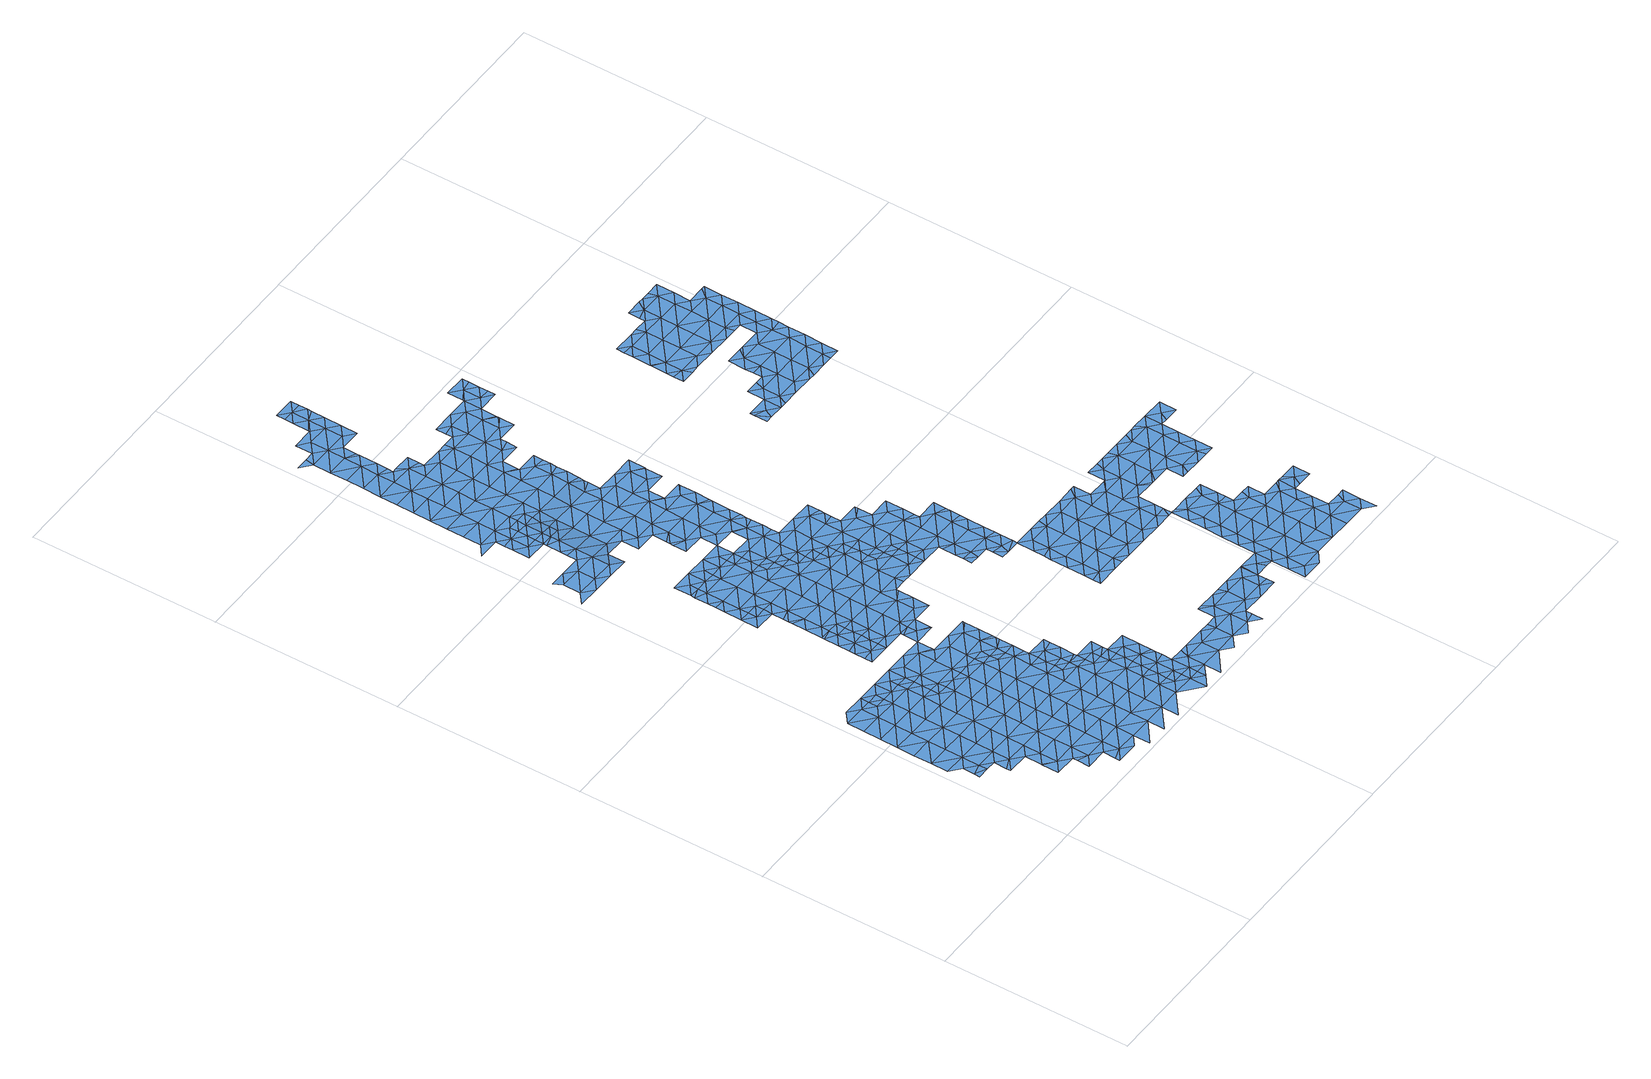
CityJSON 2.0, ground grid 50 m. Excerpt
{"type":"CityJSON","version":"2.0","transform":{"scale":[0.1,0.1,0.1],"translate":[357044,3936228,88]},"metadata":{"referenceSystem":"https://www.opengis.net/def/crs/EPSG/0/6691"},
"CityObjects":{
"waterbody1":{"type":"WaterBody","attributes":{"name":"9","class":"1140","function":"1","WaterBodyRiverFloodingRiskAttribute.description":"5","WaterBodyRiverFloodingRiskAttribute.rankOrg":"2","WaterBodyRiverFloodingRiskAttribute.adminType":"2","WaterBodyRiverFloodingRiskAttribute.scale":"L1"},"geometry":[{"type":"MultiSurface","lod":"1","boundaries":[[[0,1,2]],[[3,4,5]],[[3,1,6]],[[7,5,4]],[[1,0,6]],[[8,9,7]],[[4,3,6]],[[0,10,6]],[[11,8,7]],[[7,4,11]],[[12,9,8]],[[13,14,15]],[[8,16,12]],[[10,13,15]],[[4,6,17]],[[6,10,17]],[[18,19,20]],[[14,21,15]],[[17,10,15]],[[20,12,22]],[[23,24,25]],[[26,4,17]],[[12,16,22]],[[19,18,27]],[[25,24,28]],[[11,4,29]],[[30,24,23]],[[29,4,26]],[[21,31,15]],[[32,16,8]],[[18,20,22]],[[8,11,32]],[[21,28,33]],[[18,34,27]],[[28,24,33]],[[32,11,29]],[[17,15,35]],[[31,21,33]],[[36,27,34]],[[32,37,16]],[[16,38,22]],[[39,40,41]],[[35,15,31]],[[30,42,24]],[[37,38,16]],[[26,17,43]],[[44,39,41]],[[30,40,39]],[[45,34,18]],[[43,17,35]],[[39,42,30]],[[46,36,34]],[[33,24,47]],[[29,26,48]],[[49,45,18]],[[18,22,49]],[[45,50,34]],[[47,24,42]],[[48,26,43]],[[32,29,48]],[[50,46,34]],[[22,38,49]],[[31,33,51]],[[51,33,47]],[[35,31,51]],[[52,53,32]],[[54,55,56]],[[32,48,52]],[[44,54,56]],[[37,32,53]],[[57,45,49]],[[42,39,58]],[[39,44,58]],[[53,59,37]],[[55,60,56]],[[58,44,56]],[[35,51,61]],[[43,35,62]],[[38,37,59]],[[49,63,57]],[[62,35,61]],[[48,43,62]],[[47,64,51]],[[42,58,65]],[[47,42,64]],[[49,38,66]],[[42,65,64]],[[49,66,63]],[[67,56,60]],[[38,59,66]],[[48,62,68]],[[52,48,69]],[[70,59,53]],[[48,68,69]],[[58,56,71]],[[51,64,72]],[[61,51,73]],[[74,70,53]],[[53,52,74]],[[75,63,66]],[[71,56,67]],[[76,77,59]],[[59,77,66]],[[51,72,73]],[[59,70,76]],[[52,69,74]],[[65,58,78]],[[62,61,79]],[[80,75,66]],[[58,71,78]],[[61,73,79]],[[66,77,80]],[[64,65,81]],[[68,62,82]],[[83,70,74]],[[75,80,84]],[[67,85,71]],[[65,78,81]],[[62,79,82]],[[67,86,85]],[[72,64,87]],[[69,68,88]],[[89,83,74]],[[64,81,87]],[[68,82,88]],[[73,72,90]],[[74,69,91]],[[74,91,89]],[[78,92,81]],[[72,87,90]],[[71,85,93]],[[69,88,91]],[[78,71,92]],[[79,73,94]],[[71,93,92]],[[73,90,94]],[[95,96,85]],[[82,79,97]],[[98,89,91]],[[85,96,93]],[[87,99,90]],[[79,94,97]],[[81,92,100]],[[87,81,99]],[[88,82,101]],[[102,98,91]],[[81,100,99]],[[82,97,101]],[[96,103,93]],[[91,88,104]],[[91,104,102]],[[94,105,97]],[[88,101,104]],[[92,93,106]],[[90,99,107]],[[94,90,105]],[[93,103,106]],[[90,107,105]],[[108,109,96]],[[100,92,110]],[[111,102,104]],[[101,112,104]],[[92,106,110]],[[96,113,103]],[[99,100,114]],[[115,111,104]],[[97,105,116]],[[101,97,117]],[[107,118,105]],[[101,117,112]],[[100,110,114]],[[104,112,115]],[[97,116,117]],[[103,119,106]],[[107,99,120]],[[111,115,121]],[[122,123,105]],[[105,123,116]],[[107,120,118]],[[96,109,113]],[[105,118,122]],[[99,114,120]],[[106,124,110]],[[125,112,117]],[[126,127,116]],[[103,113,119]],[[116,123,126]],[[110,124,114]],[[117,116,127]],[[128,118,120]],[[129,125,117]],[[109,130,113]],[[131,129,117]],[[131,117,127]],[[106,119,124]],[[120,114,132]],[[133,128,120]],[[134,135,113]],[[113,135,119]],[[109,136,130]],[[113,130,134]],[[133,120,132]],[[109,137,136]],[[132,114,138]],[[114,124,138]],[[135,139,119]],[[128,133,140]],[[139,141,119]],[[119,141,124]],[[142,130,136]],[[143,132,138]],[[137,144,136]],[[145,146,124]],[[124,141,145]],[[138,124,146]],[[147,142,136]],[[138,148,143]],[[149,147,136]],[[149,136,144]],[[150,148,138]],[[150,138,146]]]}]},
"waterbody2":{"type":"WaterBody","attributes":{"name":"9","class":"1140","function":"1","WaterBodyRiverFloodingRiskAttribute.description":"5","WaterBodyRiverFloodingRiskAttribute.rankOrg":"1","WaterBodyRiverFloodingRiskAttribute.adminType":"2","WaterBodyRiverFloodingRiskAttribute.scale":"L1"},"geometry":[{"type":"MultiSurface","lod":"1","boundaries":[[[151,152,153]],[[152,154,153]],[[155,156,153]],[[157,156,158]],[[155,153,154]],[[158,156,155]],[[152,159,154]],[[160,158,155]],[[161,155,154]],[[162,163,164]],[[154,159,165]],[[161,160,155]],[[166,167,168]],[[161,154,165]],[[169,170,166]],[[171,172,164]],[[159,173,165]],[[167,174,168]],[[175,164,163]],[[169,166,168]],[[163,170,169]],[[160,176,177]],[[175,171,164]],[[175,163,169]],[[165,178,161]],[[160,161,176]],[[179,177,176]],[[180,165,173]],[[181,168,174]],[[182,183,179]],[[184,172,171]],[[169,168,185]],[[185,168,181]],[[165,180,178]],[[182,179,176]],[[185,186,169]],[[183,187,174]],[[188,176,161]],[[186,189,169]],[[169,189,175]],[[190,184,191]],[[187,183,182]],[[184,171,191]],[[192,182,176]],[[161,178,188]],[[189,193,175]],[[175,194,171]],[[190,191,195]],[[196,190,197]],[[187,182,198]],[[197,190,195]],[[178,199,188]],[[176,188,192]],[[200,193,189]],[[201,196,202]],[[182,203,198]],[[194,175,193]],[[191,171,194]],[[203,182,192]],[[202,196,197]],[[204,201,202]],[[205,195,191]],[[194,206,191]],[[199,207,188]],[[200,208,193]],[[209,210,199]],[[211,197,195]],[[212,198,213]],[[214,210,209]],[[204,202,215]],[[216,204,217]],[[198,203,213]],[[218,212,213]],[[192,188,207]],[[210,207,199]],[[205,191,206]],[[219,203,192]],[[217,204,215]],[[193,220,194]],[[221,208,222]],[[197,211,202]],[[220,193,208]],[[221,218,213]],[[222,218,221]],[[223,216,224]],[[225,219,192]],[[226,227,228]],[[229,230,226]],[[231,232,233]],[[224,216,217]],[[234,235,236]],[[237,223,224]],[[194,238,206]],[[192,207,225]],[[195,205,211]],[[234,239,235]],[[240,241,230]],[[220,208,221]],[[226,228,229]],[[236,242,243]],[[244,217,215]],[[214,245,210]],[[235,242,236]],[[246,207,210]],[[232,247,233]],[[243,242,214]],[[248,249,202]],[[213,250,221]],[[239,251,235]],[[240,230,229]],[[238,194,220]],[[252,205,206]],[[248,202,211]],[[213,203,250]],[[253,241,240]],[[228,254,229]],[[249,244,215]],[[215,202,249]],[[245,246,210]],[[237,224,255]],[[232,237,256]],[[257,224,217]],[[203,219,250]],[[258,217,244]],[[240,259,253]],[[260,206,238]],[[256,237,255]],[[205,252,211]],[[257,217,258]],[[214,242,245]],[[247,232,256]],[[225,207,246]],[[261,254,262]],[[263,242,235]],[[264,229,254]],[[229,265,240]],[[266,219,225]],[[262,267,261]],[[244,249,268]],[[269,235,251]],[[206,260,252]],[[261,267,270]],[[271,224,257]],[[272,248,211]],[[251,273,274]],[[221,250,275]],[[220,221,276]],[[277,278,247]],[[255,224,271]],[[264,265,229]],[[269,263,235]],[[279,256,255]],[[276,221,275]],[[265,259,240]],[[277,247,256]],[[238,220,276]],[[280,225,246]],[[264,254,261]],[[281,255,271]],[[269,251,274]],[[282,268,249]],[[249,248,283]],[[270,284,261]],[[274,273,285]],[[279,255,281]],[[211,252,286]],[[245,242,263]],[[283,287,249]],[[266,225,280]],[[250,219,266]],[[288,289,238]],[[290,246,245]],[[272,211,286]],[[250,291,275]],[[279,292,256]],[[238,276,288]],[[283,248,272]],[[260,238,289]],[[284,293,261]],[[249,287,282]],[[285,294,274]],[[295,296,297]],[[265,298,259]],[[296,284,299]],[[256,300,277]],[[274,294,269]],[[301,245,263]],[[278,277,302]],[[289,303,260]],[[299,297,296]],[[304,250,266]],[[305,298,285]],[[305,259,298]],[[264,306,265]],[[252,260,303]],[[252,307,286]],[[296,293,284]],[[290,245,301]],[[280,246,290]],[[298,294,285]],[[264,261,308]],[[303,307,252]],[[309,266,280]],[[310,283,272]],[[250,304,291]],[[294,311,269]],[[269,312,263]],[[313,314,315]],[[300,256,292]],[[316,317,265]],[[295,318,296]],[[276,275,319]],[[265,317,298]],[[264,308,306]],[[316,265,306]],[[312,301,263]],[[302,277,300]],[[261,293,308]],[[279,320,292]],[[321,309,280]],[[314,322,323]],[[319,275,291]],[[288,276,319]],[[321,280,290]],[[304,266,324]],[[317,325,298]],[[289,288,326]],[[327,328,302]],[[329,290,301]],[[298,330,294]],[[314,313,322]],[[325,330,298]],[[331,310,272]],[[318,332,296]],[[272,286,331]],[[322,333,323]],[[312,269,311]],[[296,332,293]],[[328,327,334]],[[335,289,326]],[[336,333,318]],[[327,302,300]],[[336,323,333]],[[337,329,301]],[[304,324,338]],[[291,304,339]],[[340,289,335]],[[324,266,309]],[[341,311,294]],[[303,289,340]],[[313,342,322]],[[286,307,331]],[[326,288,343]],[[344,321,290]],[[304,338,339]],[[288,319,343]],[[345,306,308]],[[346,294,330]],[[300,292,347]],[[348,290,329]],[[327,349,334]],[[333,332,318]],[[350,351,352]],[[292,320,347]],[[353,354,291]],[[355,308,293]],[[291,354,319]],[[353,291,339]],[[352,356,350]],[[344,290,348]],[[337,301,312]],[[357,334,349]],[[294,346,341]],[[358,312,311]],[[359,357,349]],[[341,358,311]],[[350,360,351]],[[354,361,319]],[[362,310,331]],[[327,300,363]],[[300,347,363]],[[361,364,319]],[[365,322,342]],[[322,366,333]],[[367,351,360]],[[293,332,368]],[[363,369,327]],[[350,356,370]],[[371,372,373]],[[303,340,374]],[[342,367,360]],[[343,319,364]],[[327,375,349]],[[376,321,344]],[[369,375,327]],[[321,377,309]],[[365,366,322]],[[324,309,378]],[[355,293,368]],[[379,380,312]],[[308,355,345]],[[307,303,381]],[[312,380,337]],[[379,312,358]],[[326,343,382]],[[333,366,332]],[[373,383,384]],[[372,383,373]],[[376,377,321]],[[385,382,343]],[[385,343,364]],[[365,342,360]],[[359,349,386]],[[381,303,374]],[[331,307,381]],[[362,331,387]],[[329,337,388]],[[389,349,375]],[[380,390,337]],[[391,387,331]],[[384,392,393]],[[340,394,374]],[[368,332,395]],[[390,388,337]],[[386,349,389]],[[393,392,370]],[[309,377,378]],[[392,384,383]],[[396,383,372]],[[395,397,368]],[[360,350,398]],[[391,331,381]],[[368,399,355]],[[350,370,398]],[[376,344,400]],[[401,332,366]],[[402,381,374]],[[395,332,401]],[[403,402,374]],[[368,397,399]],[[403,374,394]],[[404,405,406]],[[345,355,407]],[[370,392,398]],[[408,377,376]],[[409,355,399]],[[365,410,366]],[[411,412,413]],[[406,414,396]],[[405,414,406]],[[411,387,412]],[[407,355,409]],[[360,398,415]],[[365,360,410]],[[387,391,412]],[[401,416,395]],[[376,400,408]],[[392,383,417]],[[383,396,417]],[[418,391,381]],[[378,377,419]],[[420,381,402]],[[360,415,410]],[[401,366,421]],[[422,377,408]],[[423,414,405]],[[419,377,422]],[[396,414,417]],[[420,418,381]],[[424,413,412]],[[425,415,398]],[[391,426,412]],[[401,421,427]],[[392,417,428]],[[421,366,429]],[[398,392,430]],[[366,410,429]],[[405,431,423]],[[432,410,415]],[[423,433,414]],[[401,427,416]],[[418,426,391]],[[417,414,433]],[[392,428,430]],[[420,402,434]],[[429,435,421]],[[436,437,417]],[[436,417,433]],[[438,439,410]],[[410,439,429]],[[425,398,430]],[[438,410,432]],[[415,425,432]],[[428,417,437]],[[424,412,426]],[[434,440,420]],[[439,435,429]],[[428,441,430]],[[418,420,442]],[[428,437,441]],[[420,440,442]],[[443,425,430]],[[444,418,442]],[[418,445,426]],[[446,424,426]],[[447,430,441]],[[418,444,445]],[[443,430,447]],[[445,446,426]],[[432,425,448]],[[449,448,425]],[[449,425,443]],[[445,450,446]],[[451,450,445]],[[452,453,454]],[[452,446,453]],[[446,450,453]],[[455,453,450]],[[456,455,450]],[[456,450,451]],[[457,454,453]],[[458,457,453]],[[458,453,455]]]}]},
"waterbody3":{"type":"WaterBody","attributes":{"name":"9","class":"1140","function":"1","WaterBodyRiverFloodingRiskAttribute.description":"5","WaterBodyRiverFloodingRiskAttribute.rankOrg":"1","WaterBodyRiverFloodingRiskAttribute.adminType":"2","WaterBodyRiverFloodingRiskAttribute.scale":"L1"},"geometry":[{"type":"MultiSurface","lod":"1","boundaries":[[[80,77,459]],[[460,461,102]],[[84,459,462]],[[111,121,460]],[[121,115,463]],[[121,463,464]],[[115,125,463]],[[465,464,463]],[[466,464,465]],[[84,462,467]],[[468,469,470]],[[459,471,461]],[[77,471,459]],[[472,461,460]],[[473,461,472]],[[125,129,463]],[[463,129,474]],[[463,474,465]],[[76,471,77]],[[76,70,471]],[[475,84,467]],[[459,461,473]],[[89,98,461]],[[476,46,477]],[[476,477,63]],[[63,75,475]],[[84,80,459]],[[475,476,63]],[[475,467,476]],[[467,462,478]],[[478,462,469]],[[70,83,471]],[[466,479,464]],[[460,121,464]],[[102,111,460]],[[98,102,461]],[[75,84,475]],[[459,469,462]],[[469,459,473]],[[480,469,473]],[[470,469,480]],[[478,469,468]],[[83,89,471]],[[112,125,115]],[[481,480,472]],[[472,480,473]],[[461,471,89]],[[46,50,477]],[[477,50,57]],[[57,50,45]],[[57,63,477]],[[482,481,483]],[[483,484,482]],[[484,483,479]],[[479,483,464]],[[483,460,464]],[[483,472,460]],[[472,483,481]]]}]},
"waterbody4":{"type":"WaterBody","attributes":{"name":"9","class":"1140","function":"1","WaterBodyRiverFloodingRiskAttribute.description":"5","WaterBodyRiverFloodingRiskAttribute.rankOrg":"1","WaterBodyRiverFloodingRiskAttribute.adminType":"2","WaterBodyRiverFloodingRiskAttribute.scale":"L1"},"geometry":[{"type":"MultiSurface","lod":"1","boundaries":[[[485,486,487]],[[488,485,487]],[[488,487,489]],[[490,489,487]],[[489,490,491]],[[492,493,494]],[[493,492,495]],[[496,489,497]],[[497,489,493]],[[493,489,498]],[[499,493,498]],[[495,497,493]],[[493,499,494]],[[489,491,498]],[[496,488,489]],[[486,500,487]],[[501,500,502]],[[501,490,487]],[[500,501,487]]]}]},
"waterbody5":{"type":"WaterBody","attributes":{"name":"9","class":"1140","function":"1","WaterBodyRiverFloodingRiskAttribute.description":"5","WaterBodyRiverFloodingRiskAttribute.rankOrg":"1","WaterBodyRiverFloodingRiskAttribute.adminType":"2","WaterBodyRiverFloodingRiskAttribute.scale":"L1"},"geometry":[{"type":"MultiSurface","lod":"1","boundaries":[[[503,504,505]],[[504,506,507]],[[505,504,507]],[[503,508,504]],[[508,509,504]],[[509,506,504]]]}]},
"waterbody6":{"type":"WaterBody","attributes":{"name":"9","class":"1140","function":"1","WaterBodyRiverFloodingRiskAttribute.description":"5","WaterBodyRiverFloodingRiskAttribute.rankOrg":"1","WaterBodyRiverFloodingRiskAttribute.adminType":"2","WaterBodyRiverFloodingRiskAttribute.scale":"L1"},"geometry":[{"type":"MultiSurface","lod":"1","boundaries":[[[510,511,512]],[[513,510,512]],[[514,513,512]],[[511,468,512]],[[512,468,515]],[[514,512,515]],[[511,510,516]]]}]},
"waterbody7":{"type":"WaterBody","attributes":{"name":"9","class":"1140","function":"1","WaterBodyRiverFloodingRiskAttribute.description":"5","WaterBodyRiverFloodingRiskAttribute.rankOrg":"1","WaterBodyRiverFloodingRiskAttribute.adminType":"2","WaterBodyRiverFloodingRiskAttribute.scale":"L1"},"geometry":[{"type":"MultiSurface","lod":"1","boundaries":[[[122,128,517]],[[123,517,518]],[[118,128,122]],[[517,519,520]],[[126,123,518]],[[521,518,522]],[[122,517,123]],[[127,126,518]],[[521,127,518]],[[522,518,520]],[[518,517,520]],[[128,140,519]],[[128,519,517]]]}]},
"waterbody8":{"type":"WaterBody","attributes":{"name":"9","class":"1140","function":"1","WaterBodyRiverFloodingRiskAttribute.description":"5","WaterBodyRiverFloodingRiskAttribute.rankOrg":"1","WaterBodyRiverFloodingRiskAttribute.adminType":"2","WaterBodyRiverFloodingRiskAttribute.scale":"L1"},"geometry":[{"type":"MultiSurface","lod":"1","boundaries":[[[134,523,135]],[[134,130,523]],[[130,142,523]],[[523,524,135]],[[139,524,141]],[[139,135,524]],[[142,147,523]],[[525,524,523]],[[145,141,526]],[[141,524,526]],[[146,145,526]],[[146,527,150]],[[528,147,149]],[[523,147,525]],[[149,144,528]],[[150,527,148]],[[529,526,524]],[[525,530,524]],[[527,146,526]],[[531,525,147]],[[529,524,530]],[[147,528,531]],[[532,526,529]],[[533,148,527]],[[527,526,534]],[[535,536,528]],[[526,532,534]],[[537,525,531]],[[534,533,527]],[[531,528,536]],[[537,531,538]],[[539,538,531]],[[536,539,531]],[[540,538,539]],[[541,542,536]],[[539,536,542]],[[542,543,539]],[[539,543,540]],[[540,543,544]],[[542,545,543]],[[543,546,544]],[[542,547,548]],[[543,545,546]],[[542,548,545]],[[549,550,546]],[[551,545,548]],[[552,553,548]],[[546,545,549]],[[549,554,550]],[[551,548,553]],[[545,555,549]],[[555,545,551]],[[554,549,556]],[[557,556,549]],[[557,549,555]],[[555,551,558]],[[559,556,557]],[[558,560,555]],[[561,559,557]],[[555,562,557]],[[562,561,557]],[[555,560,562]],[[558,563,560]],[[564,560,563]],[[562,560,565]],[[560,564,565]],[[561,562,566]],[[566,562,565]],[[566,565,567]],[[565,568,567]],[[569,568,565]],[[570,567,568]],[[571,568,569]],[[572,573,574]],[[568,571,570]],[[573,575,574]],[[576,572,574]],[[571,572,576]],[[577,570,571]],[[577,571,576]],[[578,576,574]],[[575,578,574]],[[577,579,570]],[[580,570,579]],[[581,582,580]],[[581,580,579]],[[583,576,578]],[[584,585,582]],[[577,576,586]],[[582,581,584]],[[586,576,583]],[[579,577,586]],[[585,587,588]],[[585,584,587]],[[579,586,589]],[[588,590,591]],[[581,579,592]],[[583,578,593]],[[588,587,590]],[[592,579,589]],[[594,586,583]],[[591,590,595]],[[584,581,596]],[[596,581,592]],[[597,583,593]],[[598,589,586]],[[590,599,595]],[[587,584,600]],[[594,583,597]],[[600,584,596]],[[590,587,600]],[[601,592,589]],[[598,586,594]],[[601,596,592]],[[602,597,593]],[[603,590,600]],[[599,590,603]],[[604,600,596]],[[605,602,593]],[[601,589,598]],[[606,594,597]],[[607,604,596]],[[603,608,599]],[[602,606,597]],[[606,598,594]],[[609,600,604]],[[607,596,601]],[[603,600,610]],[[600,609,610]],[[611,608,603]],[[610,611,603]],[[606,612,598]],[[598,613,601]],[[604,607,614]],[[601,615,607]],[[612,613,598]],[[605,616,602]],[[613,615,601]],[[617,614,607]],[[602,618,606]],[[617,607,615]],[[616,619,602]],[[618,620,606]],[[606,620,612]],[[602,619,618]],[[613,621,615]],[[612,622,613]],[[622,612,620]],[[619,623,618]],[[624,619,616]],[[622,625,613]],[[625,621,613]],[[616,626,624]],[[624,627,619]],[[619,627,623]],[[628,629,622]],[[622,629,625]],[[630,625,629]],[[628,631,629]],[[629,632,630]],[[631,632,629]]]}]},
"waterbody9":{"type":"WaterBody","attributes":{"name":"9","class":"1140","function":"1","WaterBodyRiverFloodingRiskAttribute.description":"5","WaterBodyRiverFloodingRiskAttribute.rankOrg":"1","WaterBodyRiverFloodingRiskAttribute.adminType":"2","WaterBodyRiverFloodingRiskAttribute.scale":"L1"},"geometry":[{"type":"MultiSurface","lod":"1","boundaries":[[[633,634,635]],[[635,636,633]],[[637,633,636]],[[637,638,633]],[[639,637,636]],[[640,634,638]],[[273,637,639]],[[641,634,640]],[[642,641,640]],[[642,640,643]],[[643,640,638]],[[638,634,633]],[[639,636,644]],[[644,253,639]],[[253,273,639]]]}]},
"waterbody10":{"type":"WaterBody","attributes":{"name":"9","class":"1140","function":"1","WaterBodyRiverFloodingRiskAttribute.description":"5","WaterBodyRiverFloodingRiskAttribute.rankOrg":"1","WaterBodyRiverFloodingRiskAttribute.adminType":"2","WaterBodyRiverFloodingRiskAttribute.scale":"L1"},"geometry":[{"type":"MultiSurface","lod":"1","boundaries":[[[143,645,646]],[[645,143,148]],[[133,132,646]],[[647,140,646]],[[645,647,646]],[[133,646,140]],[[646,132,143]]]}]},
"waterbody11":{"type":"WaterBody","attributes":{"name":"9","class":"1140","function":"1","WaterBodyRiverFloodingRiskAttribute.description":"5","WaterBodyRiverFloodingRiskAttribute.rankOrg":"2","WaterBodyRiverFloodingRiskAttribute.adminType":"2","WaterBodyRiverFloodingRiskAttribute.scale":"L1"},"geometry":[{"type":"MultiSurface","lod":"1","boundaries":[[[208,200,648]],[[222,648,218]],[[186,200,189]],[[200,186,648]],[[187,198,212]],[[186,185,648]],[[208,648,222]],[[218,649,212]],[[185,181,649]],[[187,212,649]],[[649,174,187]],[[181,174,649]],[[649,648,185]],[[218,648,649]]]}]},
"waterbody12":{"type":"WaterBody","attributes":{"name":"9","class":"1140","function":"1","WaterBodyRiverFloodingRiskAttribute.description":"5","WaterBodyRiverFloodingRiskAttribute.rankOrg":"2","WaterBodyRiverFloodingRiskAttribute.adminType":"2","WaterBodyRiverFloodingRiskAttribute.scale":"L1"},"geometry":[{"type":"MultiSurface","lod":"1","boundaries":[[[650,503,505]],[[651,652,503]],[[653,654,655]],[[653,656,654]],[[228,227,657]],[[227,658,657]],[[659,658,227]],[[659,651,658]],[[659,660,651]],[[661,660,659]],[[662,660,661]],[[662,663,660]],[[664,663,662]],[[641,662,634]],[[641,665,662]],[[635,634,661]],[[636,635,661]],[[636,661,666]],[[634,662,661]],[[230,666,659]],[[226,230,659]],[[665,641,642]],[[667,668,669]],[[670,668,667]],[[670,671,668]],[[656,672,654]],[[673,674,656]],[[675,674,673]],[[675,267,674]],[[270,267,675]],[[367,676,351]],[[656,674,672]],[[342,313,367]],[[336,318,677]],[[677,318,295]],[[295,297,677]],[[297,299,675]],[[299,284,675]],[[262,657,267]],[[284,270,675]],[[267,657,674]],[[673,297,675]],[[674,678,672]],[[674,658,678]],[[678,670,672]],[[678,650,670]],[[651,650,678]],[[651,503,650]],[[679,680,681]],[[367,313,676]],[[682,315,314]],[[323,336,677]],[[673,677,297]],[[683,682,684]],[[685,653,655]],[[683,686,681]],[[685,655,687]],[[688,686,689]],[[689,488,496]],[[687,486,485]],[[684,653,683]],[[684,673,653]],[[684,677,673]],[[684,682,677]],[[682,323,677]],[[314,323,682]],[[313,315,676]],[[676,315,690]],[[315,682,690]],[[683,690,682]],[[681,690,683]],[[690,681,691]],[[680,691,681]],[[679,692,680]],[[510,513,693]],[[495,492,694]],[[694,497,495]],[[693,516,510]],[[492,516,694]],[[254,228,262]],[[694,689,497]],[[659,227,226]],[[262,228,657]],[[657,658,674]],[[658,651,678]],[[689,694,688]],[[694,693,688]],[[660,652,651]],[[666,661,659]],[[663,652,660]],[[664,662,665]],[[685,683,653]],[[683,685,686]],[[686,685,687]],[[686,687,689]],[[689,687,488]],[[485,488,687]],[[670,667,654]],[[693,694,516]],[[679,688,693]],[[688,679,686]],[[679,681,686]],[[496,497,689]],[[508,503,652]],[[507,671,670]],[[669,695,667]],[[672,670,654]],[[687,655,486]],[[670,650,507]],[[673,656,653]],[[505,507,650]],[[644,636,666]],[[696,652,663]],[[663,664,697]],[[352,351,698]],[[241,666,230]],[[241,253,666]],[[253,644,666]],[[652,696,509]],[[509,508,652]],[[351,676,698]],[[356,698,699]],[[356,352,698]],[[699,698,691]],[[698,690,691]],[[676,690,698]],[[693,700,679]],[[701,691,680]],[[701,699,691]],[[692,679,702]],[[700,702,679]],[[700,703,702]],[[703,700,704]],[[704,700,513]],[[700,693,513]],[[663,697,696]],[[705,667,695]],[[695,502,705]],[[500,705,502]],[[500,486,705]],[[486,655,705]],[[705,654,667]],[[655,654,705]]]}]},
"waterbody13":{"type":"WaterBody","attributes":{"name":"9","class":"1140","function":"1","WaterBodyRiverFloodingRiskAttribute.description":"5","WaterBodyRiverFloodingRiskAttribute.rankOrg":"1","WaterBodyRiverFloodingRiskAttribute.adminType":"2","WaterBodyRiverFloodingRiskAttribute.scale":"L1"},"geometry":[{"type":"MultiSurface","lod":"1","boundaries":[[[706,707,708]],[[706,709,707]],[[710,711,712]],[[713,714,715]],[[716,717,718]],[[719,720,721]],[[722,723,724]],[[725,726,727]],[[728,729,730]],[[729,731,730]],[[730,731,732]],[[733,734,735]],[[736,733,735]],[[707,733,736]],[[707,737,733]],[[733,737,738]],[[738,739,733]],[[738,740,739]],[[741,740,738]],[[742,740,741]],[[743,740,742]],[[743,744,740]],[[745,708,707]],[[745,736,746]],[[707,736,745]],[[747,734,739]],[[710,748,749]],[[750,748,710]],[[748,750,591]],[[751,744,743]],[[751,724,744]],[[752,753,722]],[[753,754,722]],[[755,730,732]],[[710,712,750]],[[756,710,749]],[[757,756,758]],[[714,713,711]],[[757,758,759]],[[759,760,761]],[[762,715,714]],[[762,763,764]],[[763,765,764]],[[760,721,761]],[[720,766,721]],[[766,767,768]],[[769,765,763]],[[732,770,755]],[[771,768,772]],[[771,766,768]],[[773,774,739]],[[774,747,739]],[[756,749,774]],[[756,774,773]],[[771,772,763]],[[761,771,763]],[[766,771,721]],[[721,771,761]],[[775,770,732]],[[770,775,725]],[[741,776,777]],[[756,773,758]],[[758,773,744]],[[723,758,744]],[[721,778,719]],[[760,778,721]],[[759,758,760]],[[760,758,778]],[[778,758,723]],[[778,723,722]],[[722,779,778]],[[779,722,754]],[[711,710,756]],[[757,711,756]],[[776,741,780]],[[780,741,727]],[[727,741,737]],[[727,737,770]],[[709,770,737]],[[755,770,709]],[[781,755,709]],[[781,706,782]],[[755,728,730]],[[781,709,706]],[[707,709,737]],[[770,725,727]],[[737,741,738]],[[777,742,741]],[[711,757,714]],[[783,716,784]],[[716,783,717]],[[431,718,717]],[[785,718,431]],[[786,720,785]],[[786,767,720]],[[714,757,759]],[[714,759,761]],[[754,784,779]],[[784,716,779]],[[779,716,719]],[[719,716,720]],[[716,718,720]],[[720,718,785]],[[766,720,767]],[[714,761,762]],[[762,761,763]],[[769,763,772]],[[713,712,711]],[[762,787,715]],[[762,764,787]],[[719,778,779]],[[727,726,780]],[[724,752,722]],[[723,744,724]],[[740,744,773]],[[788,743,742]],[[742,789,788]],[[777,789,742]],[[740,773,739]],[[734,733,739]],[[746,790,745]],[[791,745,790]],[[791,708,745]],[[792,708,791]],[[793,708,792]],[[793,782,708]],[[706,708,782]]]}]},
"waterbody14":{"type":"WaterBody","attributes":{"name":"9","class":"1140","function":"1","WaterBodyRiverFloodingRiskAttribute.description":"5","WaterBodyRiverFloodingRiskAttribute.rankOrg":"1","WaterBodyRiverFloodingRiskAttribute.adminType":"2","WaterBodyRiverFloodingRiskAttribute.scale":"L1"},"geometry":[{"type":"MultiSurface","lod":"1","boundaries":[[[794,795,796]],[[797,798,799]],[[799,798,794]],[[800,799,794]],[[801,802,803]],[[802,801,799]],[[799,801,804]],[[804,801,805]],[[806,805,801]],[[807,808,809]],[[807,809,810]],[[811,812,813]],[[812,811,814]],[[812,814,815]],[[815,814,816]],[[817,818,809]],[[809,818,819]],[[809,819,820]],[[820,819,821]],[[804,819,797]],[[822,797,819]],[[797,822,823]],[[823,822,824]],[[824,822,825]],[[825,822,818]],[[825,818,826]],[[825,826,827]],[[828,829,830]],[[831,829,828]],[[831,828,832]],[[832,828,833]],[[832,833,834]],[[834,833,835]],[[811,836,814]],[[817,809,808]],[[810,809,820]],[[805,837,804]],[[799,804,797]],[[823,824,838]],[[824,825,838]],[[818,822,819]],[[826,818,817]],[[839,825,827]],[[839,827,840]],[[841,842,843]],[[839,840,830]],[[842,828,830]],[[842,833,828]],[[835,833,844]],[[844,845,835]],[[798,795,794]],[[823,798,797]],[[838,825,839]],[[830,829,839]],[[831,846,829]],[[847,848,849]],[[849,850,851]],[[851,852,795]],[[795,849,851]],[[798,849,795]],[[847,849,798]],[[847,798,823]],[[839,853,838]],[[829,853,839]],[[853,829,846]],[[848,854,849]],[[849,854,850]],[[800,802,799]],[[821,819,837]],[[837,819,804]],[[855,856,857]],[[855,857,858]],[[859,860,861]],[[862,863,864]],[[859,865,862]],[[844,866,867]],[[865,857,856]],[[868,856,855]],[[869,870,871]],[[872,871,870]],[[873,872,870]],[[872,873,874]],[[874,873,868]],[[873,856,868]],[[867,856,873]],[[867,865,856]],[[866,865,867]],[[866,862,865]],[[866,863,862]],[[866,841,863]],[[844,841,866]],[[844,833,841]],[[841,833,842]],[[841,843,863]],[[875,863,843]],[[875,876,863]],[[876,864,863]],[[860,877,861]],[[877,816,861]],[[857,861,816]],[[865,861,857]],[[859,861,865]],[[859,862,878]],[[862,864,878]],[[816,836,857]],[[816,814,836]],[[836,858,857]],[[806,801,803]],[[796,795,879]],[[879,795,852]],[[880,823,838]],[[881,848,847]],[[838,882,880]],[[847,823,880]],[[847,880,881]],[[880,882,881]],[[881,882,883]],[[883,882,884]],[[885,884,882]],[[882,853,885]],[[853,882,838]],[[853,846,885]],[[886,844,867]],[[886,845,844]],[[845,886,887]],[[886,870,887]],[[887,870,869]],[[886,867,873]],[[886,873,870]]]}]}
},
"vertices":[
[78,273,5],[48,288,5],[48,273,5],[49,319,5],[78,342,5],[21,343,5],[77,296,5],[22,389,5],[79,435,5],[22,435,5],[105,272,5],[78,388,5],[23,482,5],[104,237,5],[104,226,5],[133,249,5],[80,481,5],[133,295,5],[81,573,5],[25,574,5],[24,528,5],[161,225,5],[81,527,5],[159,133,5],[188,155,5],[160,177,5],[134,341,5],[25,620,5],[160,179,5],[135,387,5],[216,132,5],[189,248,5],[136,434,5],[189,202,5],[82,619,5],[190,294,5],[54,643,5],[136,480,5],[137,526,5],[244,108,5],[216,118,5],[215,86,5],[245,155,5],[191,340,5],[272,85,5],[110,596,5],[111,642,5],[245,201,5],[192,387,5],[138,572,5],[110,619,5],[246,247,5],[192,433,5],[193,479,5],[271,50,5],[271,39,5],[300,61,5],[138,595,5],[300,107,5],[194,525,5],[328,38,5],[247,293,5],[248,339,5],[167,595,5],[302,200,5],[301,154,5],[195,571,5],[356,60,5],[248,386,5],[249,432,5],[222,502,5],[357,107,5],[303,246,5],[303,292,5],[250,478,5],[195,595,5],[222,525,5],[223,548,5],[358,153,5],[304,339,5],[223,571,5],[359,199,5],[305,385,5],[250,501,5],[223,594,5],[413,59,5],[356,14,5],[359,245,5],[306,431,5],[278,501,5],[360,291,5],[306,477,5],[415,152,5],[414,106,5],[361,338,5],[412,13,5],[470,58,5],[362,384,5],[307,500,5],[416,244,5],[415,198,5],[362,430,5],[335,500,5],[470,105,5],[363,476,5],[417,337,5],[471,151,5],[417,290,5],[469,12,5],[526,58,5],[472,197,5],[363,499,5],[391,453,5],[527,104,5],[473,243,5],[391,476,5],[418,383,5],[419,429,5],[445,313,5],[528,150,5],[473,290,5],[392,499,5],[446,336,5],[446,359,5],[529,196,5],[419,452,5],[447,382,5],[447,406,5],[474,313,5],[448,452,5],[555,80,5],[447,421,5],[501,266,5],[502,289,5],[555,103,5],[556,126,5],[583,57,5],[582,10,5],[529,242,5],[556,150,5],[502,312,5],[556,173,5],[583,80,5],[530,266,5],[611,33,5],[557,196,5],[557,219,5],[612,79,5],[558,265,5],[611,56,5],[558,242,5],
[9,1337,11],[65,1336,11],[37,1360,11],[94,1359,11],[95,1405,11],[38,1406,11],[27,1429,11],[67,1429,11],[122,1335,11],[123,1428,11],[151,1404,11],[13,1614,11],[70,1614,11],[42,1637,11],[151,1358,11],[69,1567,11],[68,1521,11],[97,1544,11],[98,1590,11],[69,1589,11],[99,1682,11],[42,1683,11],[178,1334,11],[125,1520,11],[98,1636,11],[152,1450,11],[124,1454,11],[179,1381,9],[124,1474,11],[179,1380,9],[125,1543,11],[153,1497,11],[125,1511,11],[43,1730,11],[126,1566,11],[126,1590,11],[153,1520,11],[208,1403,7],[126,1613,11],[44,1776,11],[100,1729,11],[209,1450,7],[155,1635,11],[156,1682,11],[101,1775,11],[45,1822,11],[101,1821,11],[181,1519,9],[236,1380,7],[155,1612,11],[45,1868,11],[102,1867,11],[209,1496,7],[46,1914,11],[157,1774,11],[156,1728,11],[265,1402,7],[183,1612,11],[235,1334,7],[264,1356,7],[158,1820,11],[182,1542,9],[210,1542,7],[292,1333,6],[103,1914,11],[47,1961,11],[103,1960,11],[182,1566,9],[266,1495,7],[212,1634,10],[211,1588,10],[183,1589,11],[48,2007,11],[104,2006,11],[265,1449,7],[344,1078,5],[344,1054,5],[372,1054,5],[373,1077,5],[345,1101,5],[21,2123,11],[49,2099,11],[52,2122,11],[291,1276,5],[319,1263,5],[291,1286,5],[48,2053,11],[212,1681,10],[290,1240,5],[373,1123,5],[345,1124,5],[320,1309,5],[291,1295,5],[131,1936,11],[320,1355,7],[321,1401,7],[78,2122,11],[159,1866,11],[159,1913,11],[267,1541,7],[347,1239,5],[214,1773,10],[345,1147,5],[401,1054,5],[105,2052,11],[106,2098,11],[132,1982,11],[132,1952,11],[402,1146,5],[213,1727,10],[429,1030,5],[400,1030,5],[376,1308,5],[429,1076,5],[430,1122,5],[323,1494,7],[400,1007,5],[141,1936,11],[376,1262,5],[428,1007,5],[133,2029,11],[215,1865,11],[346,1193,5],[375,1216,5],[268,1587,10],[268,1633,10],[106,2145,11],[78,2168,11],[134,2075,11],[322,1448,7],[133,2039,11],[188,1935,11],[187,1889,11],[457,1006,5],[403,1192,5],[215,1819,11],[188,1903,11],[269,1680,10],[270,1726,10],[378,1401,7],[324,1586,10],[162,2097,11],[485,1029,5],[432,1215,5],[484,960,5],[484,983,5],[456,960,5],[431,1169,5],[456,983,5],[163,2144,11],[377,1354,7],[135,2167,11],[270,1772,10],[323,1540,7],[403,1189,5],[458,1099,5],[271,1818,11],[486,1075,5],[379,1493,7],[244,1888,11],[432,1261,5],[433,1307,5],[539,866,5],[511,890,5],[511,867,5],[458,1120,5],[459,1145,5],[512,959,5],[325,1633,10],[190,2074,11],[379,1447,7],[540,889,5],[512,913,5],[351,1517,7],[459,1176,5],[298,1702,10],[164,2190,11],[135,2171,11],[406,1377,7],[459,1191,5],[272,1865,11],[541,982,5],[540,936,5],[136,2213,11],[298,1707,10],[512,936,5],[434,1353,7],[352,1550,8],[352,1563,8],[298,1749,10],[460,1237,5],[568,866,5],[326,1679,10],[407,1423,7],[515,1098,5],[460,1205,5],[191,2120,11],[406,1380,7],[165,2236,11],[595,796,5],[567,820,5],[566,797,5],[352,1577,9],[353,1609,10],[543,1074,5],[566,774,5],[136,2236,11],[461,1284,5],[137,2260,11],[596,842,5],[353,1637,10],[270,1888,11],[192,2166,11],[354,1655,10],[596,889,5],[597,935,5],[567,843,5],[542,1028,5],[192,2201,11],[623,773,5],[621,680,5],[646,680,5],[622,705,5],[327,1771,10],[193,2213,11],[435,1446,7],[436,1492,7],[408,1516,7],[461,1292,5],[462,1330,6],[328,1817,11],[354,1701,10],[650,703,5],[622,726,5],[354,1676,10],[193,2259,11],[301,1887,11],[462,1376,7],[193,2235,11],[462,1372,7],[329,1864,11],[651,749,5],[623,761,5],[355,1748,10],[570,1005,5],[678,679,5],[570,1031,5],[651,795,5],[571,1051,5],[463,1422,7],[598,981,5],[356,1794,11],[356,1777,11],[677,633,5],[698,633,5],[678,662,5],[571,1097,5],[464,1469,7],[571,1064,5],[653,888,5],[301,1907,11],[329,1910,11],[301,1933,11],[706,656,5],[652,841,5],[626,1004,5],[707,702,5],[385,1863,11],[465,1515,7],[385,1817,11],[626,957,5],[464,1470,7],[734,645,5],[358,1933,11],[709,841,5],[386,1909,11],[626,995,5],[707,748,5],[654,934,5],[708,794,5],[734,632,5],[681,864,5],[735,678,5],[412,1793,11],[682,957,5],[735,694,5],[735,725,5],[681,878,5],[682,910,5],[413,1834,11],[736,771,5],[413,1839,11],[737,817,5],[413,1844,11],[414,1885,11],[415,1932,11],[736,789,5],[738,863,5],[737,830,5],[443,1908,11],[471,1885,11],[415,1937,11],[443,1954,11],[415,1978,11],[471,1931,11],[471,1906,11],[472,1977,11],[472,1958,11],
[251,571,5],[364,522,5],[307,523,5],[252,617,5],[420,475,5],[420,522,5],[448,498,5],[449,508,5],[224,640,5],[337,638,5],[309,616,5],[337,596,5],[250,524,5],[365,569,5],[308,570,5],[448,487,5],[195,618,5],[167,641,5],[139,619,5],[281,639,5],[449,544,5],[337,592,5],[393,591,5],[450,590,5],[421,568,5],[450,586,5],
[283,801,5],[284,824,5],[255,802,5],[283,778,5],[254,755,5],[226,779,5],[226,750,5],[281,686,5],[253,709,5],[225,687,5],[282,709,5],[283,755,5],[282,732,5],[225,733,5],[225,708,5],[255,825,5],[227,820,5],[227,825,5],
[230,1010,5],[201,987,5],[230,987,5],[173,965,5],[229,964,5],[202,1010,5],[173,1011,5],
[366,684,5],[338,677,5],[366,661,5],[395,684,5],[394,641,5],[394,638,5],[338,685,5],
[474,336,5],[475,382,5],[502,320,5],[503,358,5],[504,405,5],[503,388,5],
[584,103,5],[584,149,5],[612,126,5],[585,195,5],[586,242,5],[640,56,5],[613,172,5],[613,153,5],[640,102,5],[613,183,5],[615,264,5],[614,218,5],[639,10,5],[696,55,5],[648,125,5],[669,125,5],[697,101,5],[726,124,5],[724,31,5],[753,54,5],[754,100,5],[753,123,5],[810,99,5],[782,123,5],[781,30,5],[810,53,5],[811,145,5],[783,169,5],[838,76,5],[838,29,5],[838,58,5],[796,169,5],[867,98,5],[840,168,5],[868,145,5],[895,75,5],[862,168,5],[924,97,5],[896,167,5],[924,144,5],[952,74,5],[952,95,5],[952,120,5],[952,166,5],[953,166,5],[981,143,5],[989,120,5],[1010,165,4],[1009,119,4],[1008,73,4],[1007,27,4],[1036,49,4],[1064,26,4],[1037,96,4],[1038,142,4],[1093,49,4],[1038,188,4],[1010,212,4],[1039,234,4],[1011,258,4],[1094,95,4],[1040,281,4],[1012,304,4],[1094,141,4],[1041,327,4],[1013,350,4],[1095,187,4],[1041,373,4],[1013,397,4],[1096,233,4],[1149,48,4],[1151,140,4],[1028,396,4],[1096,280,4],[1150,94,4],[1152,186,4],[1070,396,4],[1097,326,4],[1152,232,4],[1207,93,4],[1098,372,4],[1125,302,4],[1206,47,4],[1208,139,4],[1153,279,4],[1110,395,4],[1126,325,4],[1126,348,4],[1127,395,4],[1208,185,4],[1209,232,4],[1159,302,4],[1181,255,4],[1263,46,4],[1182,301,4],[1236,116,4],[1263,92,4],[1236,162,4],[1227,254,4],[1237,208,4],[1272,115,4],[1291,68,4],[1238,254,4],[1291,22,4],[1292,115,4],[1254,208,4],[1266,231,4],[1253,254,4],[1294,207,4],[1294,253,4],
[261,1171,5],[232,1149,5],[260,1148,5],[289,1148,5],[290,1194,5],[233,1195,5],[317,1170,5],[204,1172,5],[204,1149,5],[176,1150,5],[176,1196,5],[317,1147,5],
[558,281,5],[530,289,5],[559,311,5],
[154,1589,11],[153,1543,11],
[258,986,5],[259,1033,5],[202,1034,5],[370,892,5],[313,893,5],[312,847,5],[370,938,5],[372,1031,5],[315,1032,5],[316,1078,5],[259,1079,5],[260,1125,5],[203,1126,5],[203,1080,5],[175,1103,5],[175,1139,5],[317,1124,5],[256,894,5],[228,918,5],[228,908,5],[257,940,5],[229,932,5],[314,939,5],[427,938,5],[371,985,5],[428,984,5],[539,843,5],[484,937,5],[315,986,5],[424,753,5],[453,775,5],[425,799,5],[483,890,5],[426,845,5],[426,891,5],[369,846,5],[368,800,5],[312,801,5],[367,754,5],[311,754,5],[482,844,5],[482,798,5],[453,769,5],[367,707,5],[310,708,5],[228,871,5],[174,1057,5],[174,1082,5],[538,797,5],[509,774,5],[423,706,5],[484,775,5],[452,729,5],[451,684,5],[451,683,5],[256,848,5],
[1213,509,4],[1157,510,4],[1213,463,4],[1214,555,4],[985,420,4],[929,421,4],[957,397,4],[900,398,4],[872,422,4],[843,399,4],[818,608,4],[790,631,4],[762,609,4],[818,561,4],[761,562,4],[817,515,4],[932,606,4],[931,560,4],[960,582,4],[1187,625,4],[1167,625,4],[1158,602,4],[1261,577,4],[1300,577,4],[1272,600,4],[1300,623,4],[1244,624,4],[1100,511,4],[1072,488,4],[1080,488,4],[1128,487,4],[1158,556,4],[1101,557,4],[1044,512,4],[1044,558,4],[1102,603,4],[1045,604,4],[1016,581,4],[988,559,4],[1156,464,4],[1127,441,4],[1064,488,4],[1014,420,4],[1014,443,4],[1001,397,4],[1012,581,4],[960,629,4],[950,629,4],[904,629,4],[1243,578,4],[986,466,4],[930,467,4],[930,513,4],[873,468,4],[874,514,4],[816,469,4],[815,423,4],[759,424,4],[787,400,4],[730,401,4],[760,516,4],[732,540,4],[732,493,4],[730,421,4],[1215,601,4],[760,470,4],[731,447,4],[987,513,4],[1015,489,4],[1203,625,4],[1096,626,4],[1074,627,4],[874,561,4],[875,607,4],[1130,626,4],[1242,532,4],[1241,485,4],[823,631,4],[847,630,4],[733,586,4],[733,558,4],[817,400,4],[1017,628,4],[1052,627,4],[1145,441,4],[1184,440,4],[1217,439,4],[1241,439,4],
[865,1740,8],[894,1762,8],[865,1754,8],[835,1671,8],[893,1716,8],[836,1717,8],[830,1740,8],[780,1718,8],[808,1740,8],[752,1741,8],[779,1672,8],[751,1695,8],[751,1720,8],[749,1556,8],[785,1556,8],[777,1579,8],[749,1583,8],[763,1325,8],[745,1360,8],[745,1325,8],[774,1348,8],[746,1372,8],[802,1371,8],[805,1556,8],[834,1578,8],[778,1625,8],[749,1603,8],[750,1644,8],[835,1624,8],[892,1670,8],[891,1624,8],[891,1577,8],[862,1555,8],[919,1554,8],[1003,1529,8],[1004,1575,8],[975,1553,8],[1032,1552,8],[1031,1506,8],[1002,1483,8],[1031,1486,8],[1030,1459,8],[802,1324,8],[750,1649,8],[948,1623,8],[947,1576,8],[952,1553,8],[946,1484,8],[974,1507,8],[918,1508,8],[1002,1437,8],[1030,1413,8],[1033,1598,8],[949,1715,8],[978,1738,8],[950,1761,8],[944,1784,8],[922,1785,8],[909,1785,8],[1005,1622,8],[979,1784,8],[858,1324,8],[887,1346,8],[830,1347,8],[819,1324,8],[860,1416,8],[839,1416,8],[831,1393,8],[888,1439,8],[889,1485,8],[860,1462,8],[888,1392,8],[945,1438,8],[944,1392,8],[915,1323,8],[1028,1321,8],[1000,1344,8],[999,1321,8],[972,1322,8],[944,1345,8],[932,1322,8],[907,1508,8],[861,1508,8],[803,1417,8],[860,1439,8],[866,1786,8],[949,1669,8],[977,1691,8],[1005,1668,8],[1024,1691,8],[1034,1691,8],[1033,1644,8],[1001,1391,8],[1029,1367,8]
]}
